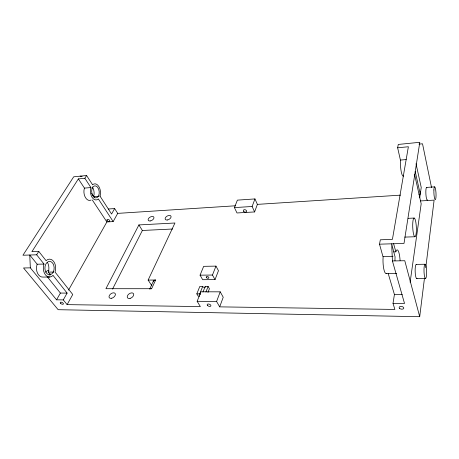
<?xml version="1.0" encoding="UTF-8"?>
<svg xmlns="http://www.w3.org/2000/svg" width="459" height="459" viewBox="0 0 459 459"><rect width="100%" height="100%" fill="white"/><g stroke="black" fill="none" stroke-linecap="round" stroke-linejoin="round"><path stroke-width="0.69" d="M397.649 147.792L408.378 146.748L392.416 239.38L380.339 239.793L379.513 244.182L404.006 243.425L419.801 142.296L398.28 144.442L397.649 147.792L400.523 160.581A10.264 2.094 86.5 0 0 401.229 171.643A10.264 2.094 86.5 0 0 403.564 176.009M379.513 244.182L383.104 257.149A11.687 2.725 88.2 0 0 383.81 269.066A11.687 2.725 88.2 0 0 386.558 273.38M388.188 273.478L394.419 294.506L393.019 303.342L394.866 309.435L219.683 306.864L223.229 297.225L220.211 291.838L200.927 291.786L197.146 301.293L200.342 306.583L67.117 304.627L63.285 299.893L56.555 299.825L30.34 267.849L23.529 267.981L58.15 309.693L419.704 316.704L424.455 278.32M425.768 267.654L434.116 200.124L420.536 200.933M410.128 282.216L421.178 203.83L414.684 174.868M419.698 197.823L421.236 187.49L416.02 163.708M393.753 251.882L395.853 251.825L395.974 251.429A11.779 2.559 88.1 0 1 400.076 260.563M99.976 196.159L100.114 195.746A8.084 5.02 83.8 0 0 98.76 186.394A8.084 5.02 83.8 0 0 92.856 184.558L92.598 184.788L86.585 175.522L73.698 176.807L22.95 255.233L36.657 254.808L44.018 264.063L43.846 264.556A8.939 6.168 -89.6 0 0 45.447 274.849A8.939 6.168 -89.6 0 0 52.716 275.693L53.02 275.383L67.112 293.094L63.285 299.893M94.376 197.852L93.734 196.263A8.038 5.066 83.7 0 0 92.397 186.997M67.117 304.627L72.74 294.489L55.017 272.009L55.183 271.527A8.939 6.168 -89.6 0 0 53.583 261.349A8.939 6.168 -89.6 0 0 46.405 260.379L46.089 260.683L38.785 251.423L31.906 251.658L78.357 178.901L84.852 178.27L90.916 187.542L90.773 187.955A8.084 5.02 83.8 0 0 92.127 197.404A8.084 5.02 83.8 0 0 98.094 199.149L98.346 198.908L113.166 221.582L117.711 213.378L235.622 205.775M78.357 178.901L84.462 188.115L84.324 188.529A8.038 5.066 83.7 0 0 85.443 197.542A8.038 5.066 83.7 0 0 91.134 200.026M50.467 274.901L48.241 272.112L48.407 271.63A8.882 6.214 -89.5 0 0 47.369 262.336M30.34 267.849L29.76 255.02L37.168 264.218L36.99 264.705A8.882 6.214 -89.5 0 0 42.968 277.081L49.784 277.012M254.602 211.932L257.384 204.375L254.957 198.925L237.395 200.135L234.423 207.6L236.987 212.965L254.602 211.932L252.134 206.481L254.957 198.925M219.683 306.864L216.596 301.494L220.211 291.838M215.024 279.617L218.467 270.707L215.965 266.117L203.67 266.335L200.067 275.171L202.683 279.703L215.024 279.617L212.471 275.039L215.965 266.117M207.967 292.452L209.413 288.734L208.111 286.462L205.179 286.468L202.981 292.033M205.925 292.039L208.111 286.462M202.689 286.468L199.791 286.473L196.819 293.863L199.74 293.875L202.689 286.468A1.423 0.798 21.7 0 0 205.012 287.254M151.625 288.717L155.63 280.03L148.131 280.082L174.954 222.999L138.911 224.927L105.926 288.7L151.625 288.717A4.51 2.393 24 0 0 150.443 288.889M149.691 289.118L153.415 281.074M112.535 289.095L142.359 230.481L138.911 224.927M68.523 290.111L106.878 221.944L113.166 221.582M117.711 213.378L114.641 208.575L111.577 214.026L99.855 195.884M56.555 299.825L60.404 293.066L67.112 293.094M36.657 254.808L38.785 251.423M84.852 178.27L86.585 175.522M418.975 144.126L422.521 143.782L431.54 187.605M84.462 188.115L90.916 187.542M400.569 160.059L406.215 159.56M93.596 196.67L98.559 196.268M108.376 209.006L114.641 208.575M426.709 187.41L434.679 186.859M257.384 204.375L400.506 195.144M418.924 194.277L420.266 194.191L415.217 171.477M234.423 207.6L252.134 206.481M142.359 230.481L172.595 229.007M408.097 218.346L414.202 218.048M404.74 237.108L414.925 236.746A9.358 1.802 87.5 0 0 415.911 222.753A9.358 1.802 87.5 0 0 412.784 222.695A9.358 1.802 87.5 0 0 414.925 236.746M37.168 264.218L44.018 264.063M383.162 256.512L393.013 256.288M394.981 260.758A11.779 2.559 88.1 0 1 395.073 256.891L391.653 243.804L392.422 260.959L404.781 260.723L419.704 316.704M416.215 264.384L424.994 264.241M48.241 272.112L53.663 272.032M200.067 275.171L212.471 275.039M386.22 273.541L396.656 273.432M416.634 278.55L425.43 278.493A7.149 1.285 88.2 0 0 426.359 268.251A7.149 1.285 88.2 0 0 424.11 267.356A7.149 1.285 88.2 0 0 425.43 278.493M394.419 294.506L402.245 294.54M199.562 296.124L198.168 296.112L196.819 293.863M197.146 301.293L216.596 301.494M393.019 303.342L404.522 303.462L392.422 260.959M80.107 176.164L82.109 176.336M47.552 277.11L60.404 293.066M92.339 200.004L106.878 221.944M148.131 280.082L151.877 285.768M91.651 193.428L93.602 196.395M393.501 243.31L395.853 251.825M153.323 281.941A4.464 2.421 24 0 1 155.63 280.03M420.312 191.701A2.025 1.417 5.2 0 1 420.1 193.107M414.443 174.466A10.339 1.962 86.6 0 1 414.236 174.908M417.053 278.366A7.103 1.36 88.2 0 1 415.154 271.447A7.103 1.36 88.2 0 1 416.646 264.585M427.616 199.912A6.397 1.107 87 0 1 425.895 194.094A6.397 1.107 87 0 1 426.893 187.524M49.853 275.239A5.342 3.655 -88.9 0 1 50.134 273.604M45.831 272.244A5.319 3.672 -88.8 0 1 48.947 270.408M205.179 286.468A1.423 0.798 21.7 0 1 205.184 287.11M200.485 294.517A1.434 0.792 21.7 0 1 199.74 293.875M243.649 211.318A1.733 1.147 20.8 0 0 246.535 211.719A1.733 1.147 20.8 0 0 244.876 209.7A1.733 1.147 20.8 0 0 243.649 211.318M150.191 220.957A3.219 1.847 -30.4 0 0 153.891 217.245A3.219 1.847 -30.4 0 0 149.037 217.939A3.219 1.847 -30.4 0 0 150.191 220.957M167.3 219.993A3.259 1.905 -29.6 0 0 170.995 216.229A3.259 1.905 -29.6 0 0 166.02 216.941A3.259 1.905 -29.6 0 0 167.3 219.993M111.778 298.224A3.603 2.22 -35.8 0 0 115.169 293.525A3.603 2.22 -35.8 0 0 109.678 294.999A3.603 2.22 -35.8 0 0 111.778 298.224M130.109 298.379A3.649 2.301 -35.1 0 0 133.466 293.611A3.649 2.301 -35.1 0 0 127.843 295.108A3.649 2.301 -35.1 0 0 130.109 298.379M92.024 188.735A6.065 3.764 83.8 0 0 95.765 197.927A6.065 3.764 83.8 0 0 98.587 188.999A6.065 3.764 83.8 0 0 92.024 188.735M53.29 271.975A6.701 4.63 -89.6 0 0 49.997 261.412A6.701 4.63 -89.6 0 0 45.315 270.867A6.701 4.63 -89.6 0 0 53.29 271.975M433.898 189.946A6.432 1.044 87.1 0 0 435.252 199.699A6.432 1.044 87.1 0 0 435.723 190.192A6.432 1.044 87.1 0 0 433.898 189.946M206.475 277.632A1.406 0.803 21.7 0 0 208.776 278.028A1.406 0.803 21.7 0 0 207.359 276.507A1.406 0.803 21.7 0 0 206.475 277.632M207.566 305.493A1.956 1.061 21.1 0 0 210.767 306.084A1.956 1.061 21.1 0 0 208.805 304.042A1.956 1.061 21.1 0 0 207.566 305.493M60.479 303.204A1.75 0.815 26.9 0 0 63.25 304.162A1.75 0.815 26.9 0 0 61.735 302.303A1.75 0.815 26.9 0 0 60.479 303.204M399.686 308.465A2.352 1.354 10.1 0 0 403.65 308.528A2.352 1.354 10.1 0 0 401.068 306.405A2.352 1.354 10.1 0 0 399.686 308.465M107.073 220.515A1.572 0.907 28.4 0 0 109.581 221.353A1.572 0.907 28.4 0 0 108.341 219.465A1.572 0.907 28.4 0 0 107.073 220.515"/></g></svg>
